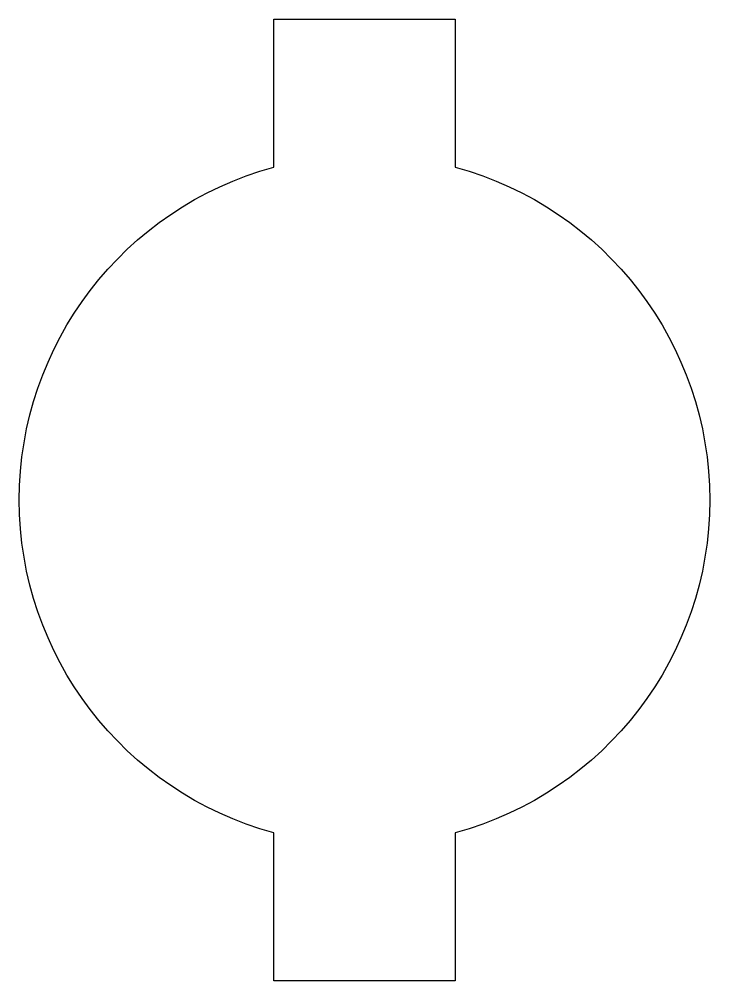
# Model space of a CAD drawing. Header units: inches. Extents: x -0.48 to 0.48, y -0.66 to 0.66.
import ezdxf

# ---------------------------------------------------------------- set-up
doc = ezdxf.new("R2010")
doc.units = ezdxf.units.IN
doc.header["$MEASUREMENT"] = 0
doc.layers.get('0').update_dxf_attribs({"linetype": 'CONTINUOUS'})

msp = doc.modelspace()

# ---------------------------------------------------------------- linework, layer by layer
msp.add_lwpolyline([(0.125, -0.6639), (-0.125, -0.6639), (-0.125, -0.4597, -0.764387), (-0.125, 0.4597), (-0.125, 0.6639), (0.125, 0.6639), (0.125, 0.4597, -0.764387), (0.125, -0.4597)], format="xyb", close=True)

doc.saveas('drawing.dxf')
